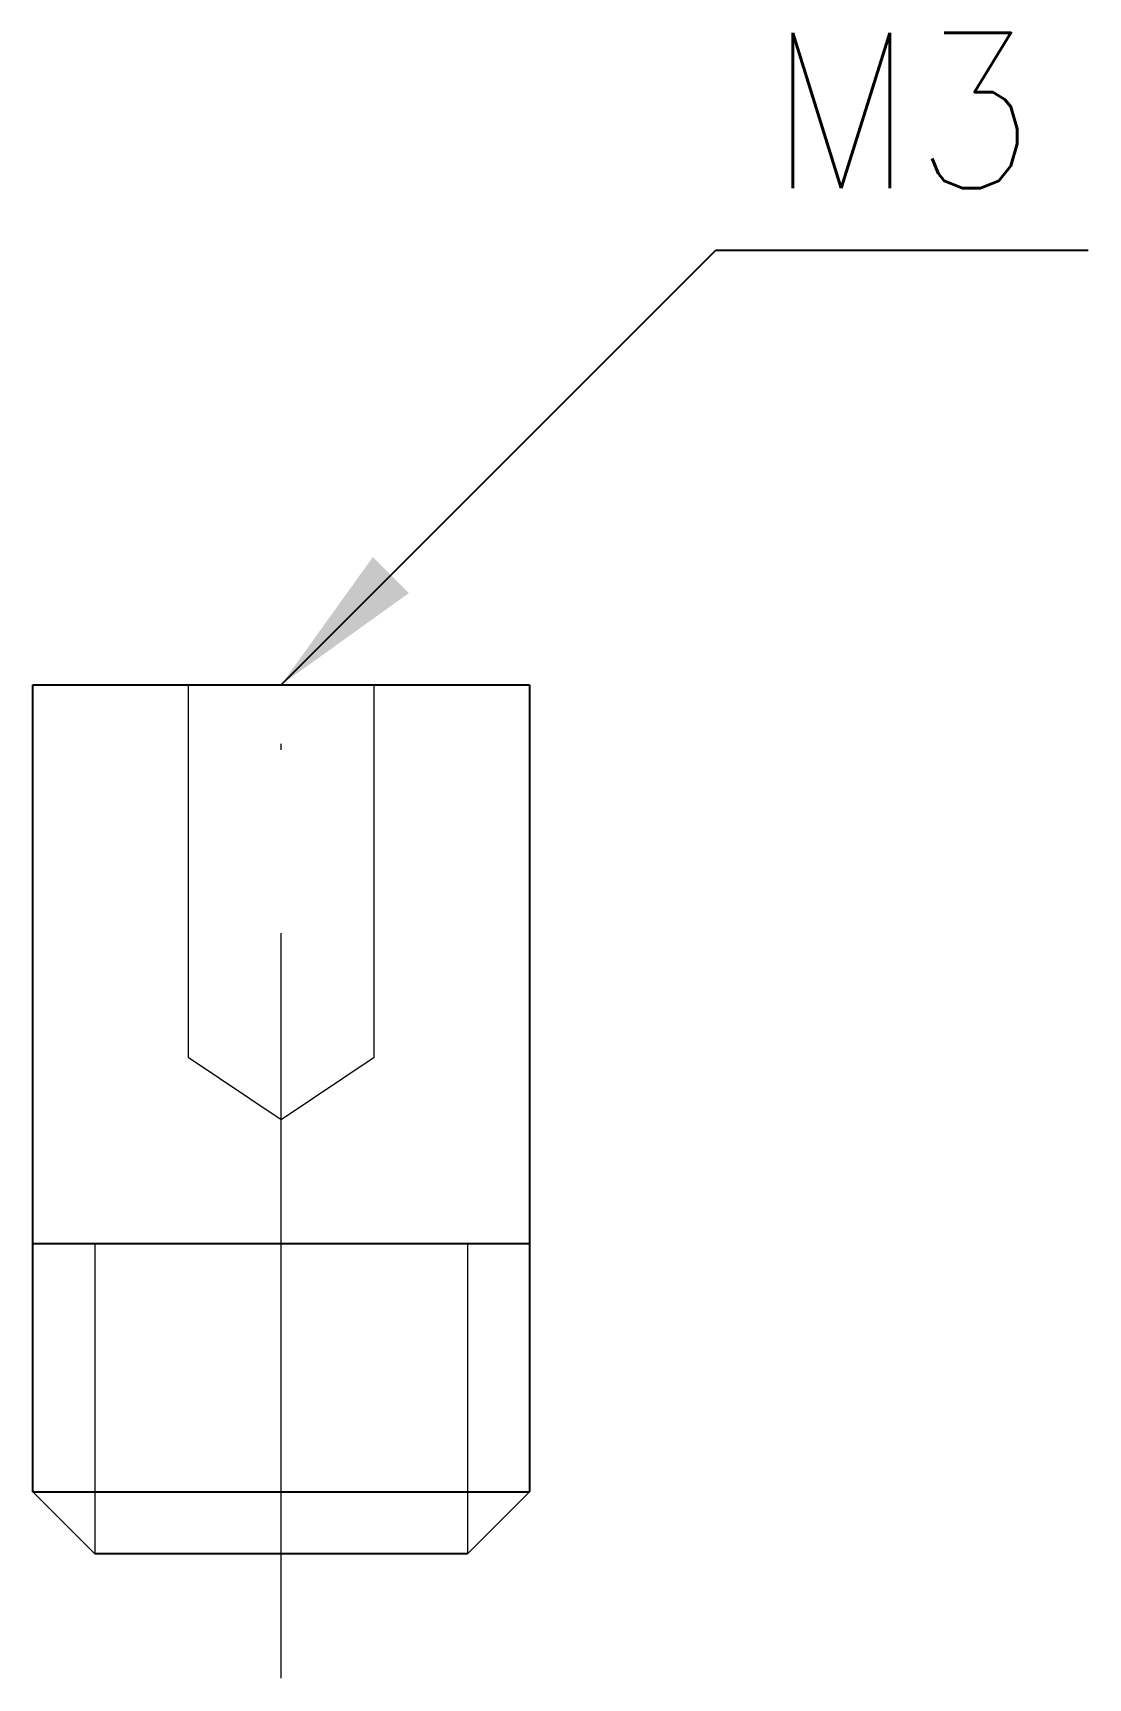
# Model space of a CAD drawing. Header units: millimetres. Extents: x 0 to 17, y -2 to 24.5.
import ezdxf
from ezdxf.enums import TextEntityAlignment as Align

# ---------------------------------------------------------------- set-up
doc = ezdxf.new("R2010")
doc.units = ezdxf.units.MM
doc.linetypes.add('ACAD_ISO10W100', pattern=[18, 12, -2.95, 0.1, -2.95])
doc.linetypes.add('HIDDEN', pattern=[9.525, 6.35, -3.175])
doc.layers.get('0').update_dxf_attribs({"lineweight": 25, "true_color": 0xffffff})
for name, color, linetype, lineweight, true_color in [('asix', 7, 'ACAD_ISO10W100', 13, 0x000000), ('dimensions', 7, 'Continuous', 13, 0x000000), ('invisible', 7, 'HIDDEN', 13, 0x000000), ('threads', 7, 'Continuous', 13, 0x000000)]:
    doc.layers.add(name, color=color, linetype=linetype, lineweight=lineweight, true_color=true_color)
doc.styles.get("Standard").update_dxf_attribs({"font": ''})
doc.styles.add('textstyle0', font='')
doc.styles.get('Standard').set_extended_font_data('txt')
doc.styles.get('textstyle0').set_extended_font_data('Standard')
doc.dimstyles.get("Standard").update_dxf_attribs({"dimtxt": 2.5, "dimasz": 2.5, "dimexe": 1.25, "dimexo": 0.625, "dimtad": 1, "dimtxsty": 'Standard', "dimcen": 2.5, "dimadec": 0, "dimazin": 0, "dimtfac": 1, "dimtmove": 0, "dimatfit": 3, "dimfxl": 1, "dimarcsym": 0})

msp = doc.modelspace()

# ---------------------------------------------------------------- linework, layer by layer
for p, q in [((0, 1), (0, 14)), ((0, 14), (8, 14)), ((8, 14), (8, 1)), ((0, 5), (8, 5)), ((0, 1), (8, 1)), ((7, 0), (1, 0))]:
    msp.add_line(p, q)
at = {"layer": 'asix'}
msp.add_line((4, -2), (4, 16), dxfattribs=at)
at = {"layer": 'dimensions'}
for p, q in [((0, 1), (1, 0)), ((7, 0), (8, 1))]:
    msp.add_line(p, q, dxfattribs=at)
at = {"layer": 'invisible'}
for p, q in [((2.503, 14), (2.5, 8)), ((5.5, 8), (5.5, 14)), ((2.5, 8), (4, 7)), ((4, 7), (5.5, 8))]:
    msp.add_line(p, q, dxfattribs=at)
at = {"layer": 'threads'}
for p, q in [((1, 5), (1, 0)), ((7, 5), (7, 0))]:
    msp.add_line(p, q, dxfattribs=at)

# ---------------------------------------------------------------- texts
at = {"layer": 'dimensions', "style": 'textstyle0'}
msp.add_text('M3', height=2.5, dxfattribs=at).set_placement((14, 22), align=Align.CENTER)

# ---------------------------------------------------------------- leaders
at = {"layer": 'dimensions'}
msp.add_leader([(4, 14), (11, 21), (17, 21)], dimstyle='Standard', dxfattribs=at)

doc.saveas('drawing.dxf')
